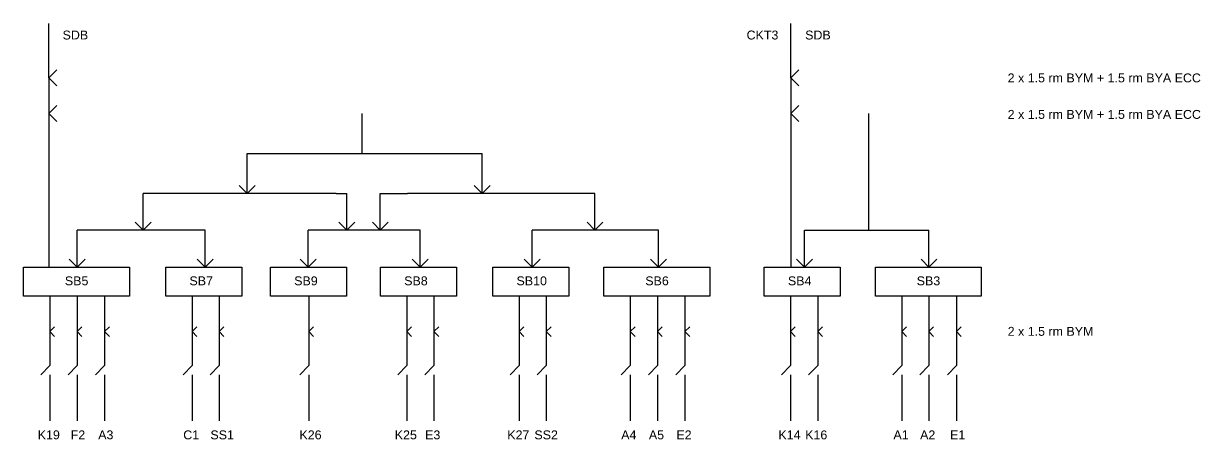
# Model space of a CAD drawing. Header units: inches. Extents: x 3560 to 88666, y 3082 to 5762.
# Drawn here: x 50166 to 57377, y 3086 to 5635 of the extents above; entities that cross this region are included whole.
import ezdxf

# ---------------------------------------------------------------- set-up
doc = ezdxf.new("R2010")
doc.units = ezdxf.units.IN
doc.header["$LTSCALE"] = 200
doc.header["$MEASUREMENT"] = 0
doc.styles.get("Standard").update_dxf_attribs({"font": 'arial.ttf'})

msp = doc.modelspace()

# ---------------------------------------------------------------- linework, layer by layer
for p, q in [((50320.7, 5302.8), (50320.7, 5634.8)), ((54867.4, 5302.8), (54867.4, 5634.8)), ((50320.7, 5302.8), (50369.8, 5352)), ((54867.4, 5302.8), (54916.6, 5352)), ((50320.7, 5302.8), (50320.7, 4142.4)), ((50369.8, 5253.6), (50320.7, 5302.8)), ((54867.4, 5302.8), (54867.4, 4142.4)), ((54916.6, 5253.6), (54867.4, 5302.8)), ((50320.7, 5083.1), (50369.8, 5132.2)), ((54867.4, 5083.1), (54916.6, 5132.2)), ((50369.8, 5033.9), (50320.7, 5083.1)), ((52241, 4838), (52241, 5083.1)), ((54916.6, 5033.9), (54867.4, 5083.1)), ((55345.8, 4838), (55345.8, 5083.1)), ((51536.4, 4592.9), (51536.4, 4838)), ((51536.4, 4838), (52975.3, 4838)), ((52975.3, 4592.9), (52975.3, 4838)), ((55345.8, 4657.6), (55345.8, 4838)), ((51536.4, 4592.9), (51487.5, 4641.8)), ((51585.2, 4641.8), (51536.4, 4592.9)), ((52975.3, 4592.9), (52926.4, 4641.8)), ((53024.1, 4641.8), (52975.3, 4592.9)), ((55345.8, 4369.1), (55345.8, 4657.6)), ((52081.5, 4592.9), (50897.9, 4592.9)), ((50897.9, 4369.1), (50897.9, 4592.9)), ((52081.5, 4592.9), (52146.4, 4592.9)), ((52146.4, 4369.1), (52146.4, 4592.9)), ((52351.7, 4369.1), (52351.7, 4592.9)), ((52351.7, 4592.9), (52517.5, 4592.9)), ((53666.9, 4592.9), (52517.5, 4592.9)), ((53666.9, 4369.1), (53666.9, 4592.9)), ((50897.9, 4369.1), (50849.1, 4417.9)), ((50946.8, 4417.9), (50897.9, 4369.1)), ((52146.4, 4369.1), (52097.5, 4417.9)), ((52195.2, 4417.9), (52146.4, 4369.1)), ((52351.7, 4369.1), (52302.9, 4417.9)), ((52400.6, 4417.9), (52351.7, 4369.1)), ((53666.9, 4369.1), (53618.1, 4417.9)), ((53715.7, 4417.9), (53666.9, 4369.1)), ((51277.9, 4369.1), (50493.6, 4369.1)), ((50493.6, 4142.4), (50493.6, 4369.1)), ((51277.9, 4142.4), (51277.9, 4369.1)), ((52596.2, 4369.1), (51909.8, 4369.1)), ((51909.8, 4142.4), (51909.8, 4369.1)), ((52596.2, 4142.4), (52596.2, 4369.1)), ((54055.7, 4369.1), (53281.8, 4369.1)), ((53281.8, 4142.4), (53281.8, 4369.1)), ((54055.7, 4142.4), (54055.7, 4369.1)), ((54950.7, 4142.4), (54950.7, 4369.1)), ((54950.7, 4369.1), (55713.5, 4369.1)), ((55713.5, 4142.4), (55713.5, 4369.1)), ((50493.6, 4142.4), (50444.7, 4191.2)), ((50542.4, 4191.2), (50493.6, 4142.4)), ((51277.9, 4142.4), (51229, 4191.2)), ((51326.7, 4191.2), (51277.9, 4142.4)), ((51909.8, 4142.4), (51861, 4191.2)), ((51958.7, 4191.2), (51909.8, 4142.4)), ((52596.2, 4142.4), (52547.3, 4191.2)), ((52645, 4191.2), (52596.2, 4142.4)), ((53281.8, 4142.4), (53233, 4191.2)), ((53330.6, 4191.2), (53281.8, 4142.4)), ((54055.7, 4142.4), (54006.9, 4191.2)), ((54104.6, 4191.2), (54055.7, 4142.4)), ((54950.7, 4142.4), (54901.9, 4191.2)), ((54999.6, 4191.2), (54950.7, 4142.4)), ((55713.5, 4142.4), (55664.6, 4191.2)), ((55762.3, 4191.2), (55713.5, 4142.4)), ((50327.1, 3965.2), (50327.1, 3539.2)), ((50493.6, 3965.2), (50493.6, 3539.2)), ((50662.2, 3965.2), (50662.2, 3539.2)), ((51198.1, 3965.2), (51198.1, 3539.2)), ((51364.5, 3965.2), (51364.5, 3539.2)), ((51913.7, 3965.2), (51913.7, 3539.2)), ((52513.7, 3965.2), (52513.7, 3539.2)), ((52680.2, 3965.2), (52680.2, 3539.2)), ((53201.9, 3965.2), (53201.9, 3539.2)), ((53368.3, 3965.2), (53368.3, 3539.2)), ((53883.2, 3965.2), (53883.2, 3539.2)), ((54049.7, 3965.2), (54049.7, 3539.2)), ((54218.3, 3965.2), (54218.3, 3539.2)), ((54865, 3965.2), (54865, 3539.2)), ((55031.4, 3965.2), (55031.4, 3539.2)), ((55546.3, 3965.2), (55546.3, 3539.2)), ((55712.8, 3965.2), (55712.8, 3539.2)), ((55881.4, 3965.2), (55881.4, 3539.2)), ((50327.1, 3747.2), (50356.4, 3776.5)), ((50493.6, 3747.2), (50522.8, 3776.5)), ((50662.2, 3747.2), (50691.4, 3776.5)), ((51198.1, 3747.2), (51227.4, 3776.5)), ((51364.5, 3747.2), (51393.8, 3776.5)), ((51913.7, 3747.2), (51943, 3776.5)), ((52513.7, 3747.2), (52543, 3776.5)), ((52680.2, 3747.2), (52709.4, 3776.5)), ((53201.9, 3747.2), (53231.1, 3776.5)), ((53368.3, 3747.2), (53397.6, 3776.5)), ((53883.2, 3747.2), (53912.5, 3776.5)), ((54049.7, 3747.2), (54078.9, 3776.5)), ((54218.3, 3747.2), (54247.5, 3776.5)), ((54865, 3747.2), (54894.2, 3776.5)), ((55031.4, 3747.2), (55060.7, 3776.5)), ((55546.3, 3747.2), (55575.6, 3776.5)), ((55712.8, 3747.2), (55742, 3776.5)), ((55881.4, 3747.2), (55910.6, 3776.5)), ((50356.4, 3718), (50327.1, 3747.2)), ((50522.8, 3718), (50493.6, 3747.2)), ((50691.4, 3718), (50662.2, 3747.2)), ((51227.4, 3718), (51198.1, 3747.2)), ((51393.8, 3718), (51364.5, 3747.2)), ((51943, 3718), (51913.7, 3747.2)), ((52543, 3718), (52513.7, 3747.2)), ((52709.4, 3718), (52680.2, 3747.2)), ((53231.1, 3718), (53201.9, 3747.2)), ((53397.6, 3718), (53368.3, 3747.2)), ((53912.5, 3718), (53883.2, 3747.2)), ((54078.9, 3718), (54049.7, 3747.2)), ((54247.5, 3718), (54218.3, 3747.2)), ((54894.2, 3718), (54865, 3747.2)), ((55060.7, 3718), (55031.4, 3747.2)), ((55575.6, 3718), (55546.3, 3747.2)), ((55742, 3718), (55712.8, 3747.2)), ((55910.6, 3718), (55881.4, 3747.2)), ((50327.1, 3539.2), (50271.9, 3482.8)), ((50493.6, 3539.2), (50438.4, 3482.8)), ((50662.2, 3539.2), (50607, 3482.8)), ((51198.1, 3539.2), (51142.9, 3482.8)), ((51364.5, 3539.2), (51309.4, 3482.8)), ((51913.7, 3539.2), (51858.5, 3482.8)), ((52513.7, 3539.2), (52458.5, 3482.8)), ((52680.2, 3539.2), (52625, 3482.8)), ((53201.9, 3539.2), (53146.7, 3482.8)), ((53368.3, 3539.2), (53313.1, 3482.8)), ((53883.2, 3539.2), (53828, 3482.8)), ((54049.7, 3539.2), (53994.5, 3482.8)), ((54218.3, 3539.2), (54163.1, 3482.8)), ((54865, 3539.2), (54809.8, 3482.8)), ((55031.4, 3539.2), (54976.2, 3482.8)), ((55546.3, 3539.2), (55491.1, 3482.8)), ((55712.8, 3539.2), (55657.6, 3482.8)), ((55881.4, 3539.2), (55826.2, 3482.8)), ((50327.1, 3482.8), (50327.1, 3200.5)), ((50493.6, 3482.8), (50493.6, 3200.5)), ((50662.2, 3482.8), (50662.2, 3200.5)), ((51198.1, 3482.8), (51198.1, 3200.5)), ((51364.5, 3482.8), (51364.5, 3200.5)), ((51913.7, 3482.8), (51913.7, 3200.5)), ((52513.7, 3482.8), (52513.7, 3200.5)), ((52680.2, 3482.8), (52680.2, 3200.5)), ((53201.9, 3482.8), (53201.9, 3200.5)), ((53368.3, 3482.8), (53368.3, 3200.5)), ((53883.2, 3482.8), (53883.2, 3200.5)), ((54049.7, 3482.8), (54049.7, 3200.5)), ((54218.3, 3482.8), (54218.3, 3200.5)), ((54865, 3482.8), (54865, 3200.5)), ((55031.4, 3482.8), (55031.4, 3200.5)), ((55546.3, 3482.8), (55546.3, 3200.5)), ((55712.8, 3482.8), (55712.8, 3200.5)), ((55881.4, 3482.8), (55881.4, 3200.5))]:
    msp.add_line(p, q)
for points in [[(50165.7, 4142.4), (50814.3, 4142.4), (50814.3, 3965.2), (50165.7, 3965.2)], [(51036.7, 4142.4), (51502.5, 4142.4), (51502.5, 3965.2), (51036.7, 3965.2)], [(51678.3, 4142.4), (52144.2, 4142.4), (52144.2, 3965.2), (51678.3, 3965.2)], [(52352.3, 4142.4), (52818.1, 4142.4), (52818.1, 3965.2), (52352.3, 3965.2)], [(53040.4, 4142.4), (53506.3, 4142.4), (53506.3, 3965.2), (53040.4, 3965.2)], [(53721.8, 4142.4), (54370.4, 4142.4), (54370.4, 3965.2), (53721.8, 3965.2)], [(54703.5, 4142.4), (55169.4, 4142.4), (55169.4, 3965.2), (54703.5, 3965.2)], [(55384.9, 4142.4), (56033.5, 4142.4), (56033.5, 3965.2), (55384.9, 3965.2)]]:
    msp.add_lwpolyline(points, close=True)

# ---------------------------------------------------------------- texts
for s, height, p in [('SDB', 54.58, (50405, 5537.1)), ('CKT3', 54.58, (54595.8, 5537.1)), ('SDB', 54.58, (54954.6, 5537.1)), ('2 x 1.5 rm BYM + 1.5 rm BYA ECC', 54.581, (56195.5, 5274.3)), ('2 x 1.5 rm BYM + 1.5 rm BYA ECC', 54.581, (56195.5, 5050.8)), ('SB5', 54.58, (50419, 4031)), ('SB7', 54.58, (51182.4, 4031)), ('SB9', 54.58, (51824, 4031)), ('SB8', 54.58, (52498, 4031)), ('SB10', 54.58, (53186.1, 4031)), ('SB6', 54.58, (53975.1, 4031)), ('SB4', 54.58, (54849.2, 4031)), ('SB3', 54.58, (55638.2, 4031)), ('2 x 1.5 rm BYM', 54.581, (56195.5, 3721.5)), ('K19', 54.58, (50252.6, 3087.2)), ('F2', 54.58, (50454.5, 3087.2)), ('A3', 54.58, (50623.1, 3087.2)), ('C1', 54.58, (51144.2, 3087.2)), ('SS1', 54.58, (51310.6, 3087.2)), ('K26', 54.58, (51856.3, 3087.2)), ('K25', 54.58, (52440.1, 3087.2)), ('E3', 54.58, (52626.3, 3087.2)), ('K27', 54.58, (53129.4, 3087.2)), ('SS2', 54.58, (53295.7, 3087.2)), ('A4', 54.58, (53827.6, 3087.2)), ('A5', 54.58, (53997.1, 3087.2)), ('E2', 54.58, (54165.6, 3087.2)), ('K14', 54.58, (54790.8, 3087.2)), ('K16', 54.58, (54954.7, 3087.2)), ('A1', 54.58, (55495.5, 3087.2)), ('A2', 54.58, (55659.1, 3087.2)), ('E1', 54.58, (55842.3, 3087.2))]:
    msp.add_text(s, height=height).set_placement(p)

doc.saveas('drawing.dxf')
